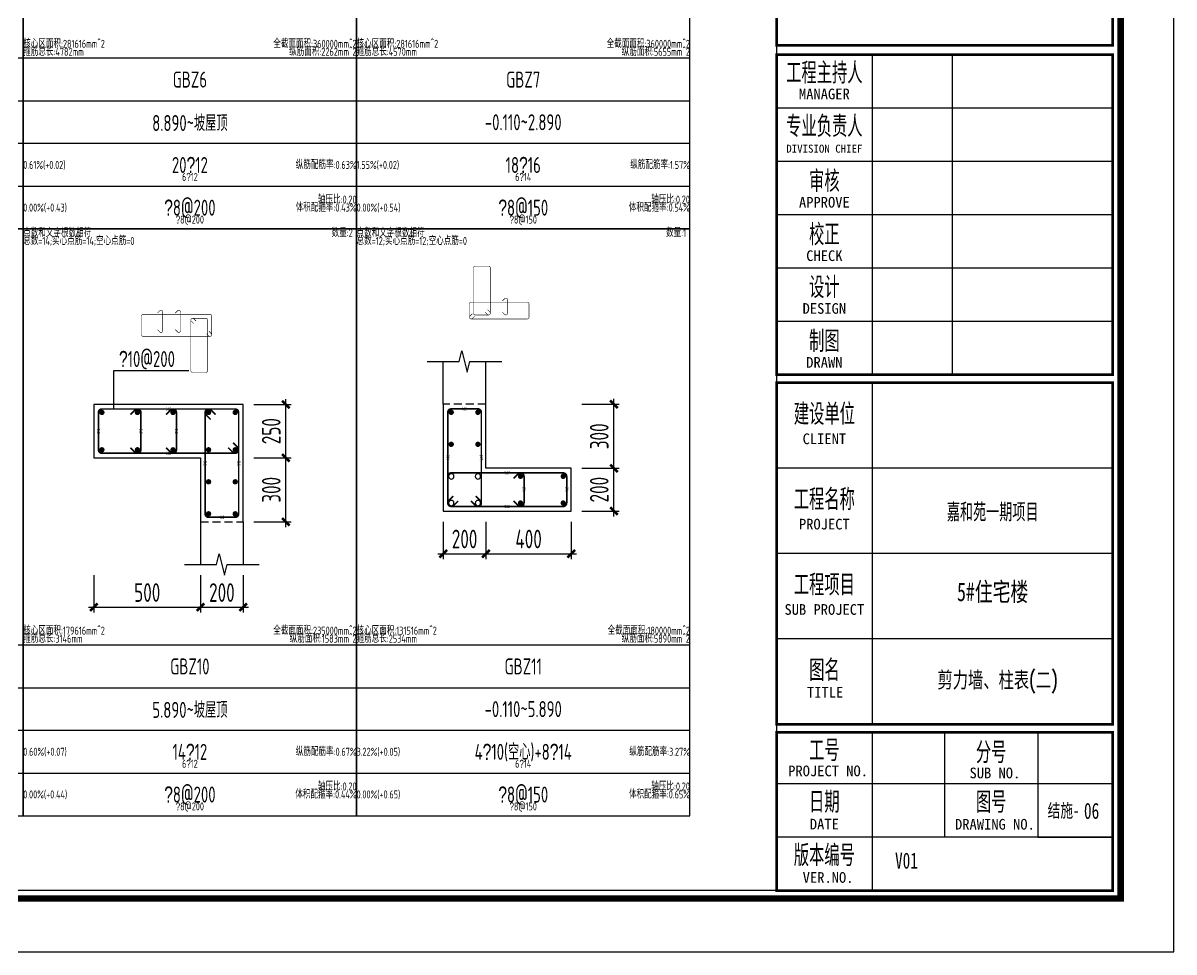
# Model space of a CAD drawing. Extents: x 154268 to 5133249, y -1832900 to 601179.
# Drawn here: x 590924 to 612504, y 541638 to 559051 of the extents above; entities that cross this region are included whole.
import ezdxf
from ezdxf.enums import TextEntityAlignment as Align

# ---------------------------------------------------------------- set-up
doc = ezdxf.new("R2010")
doc.units = 0
doc.header["$LTSCALE"] = 1000
doc.linetypes.add('DASHED', pattern=[0.75, 0.5, -0.25])
for name, color, linetype, plot in [('_TSZ_PLOT_MARK', 1, 'Continuous', False), ('墙柱归并数量', 8, 'Continuous', False), ('墙柱箍筋长度', 3, 'Continuous', False), ('墙柱配筋校核数据', 34, 'Continuous', False)]:
    doc.layers.add(name, color=color, linetype=linetype, plot=plot)
for name, color, linetype in [('A-ANNO-TITLE', 3, 'Continuous'), ('S-FLOOR-说明', 7, 'Continuous'), ('S-MOD-TXT', 7, 'Continuous'), ('TAB', 7, 'Continuous'), ('TAB_TEXT', 7, 'Continuous'), ('THIN', 7, 'Continuous'), ('WALL_DE', 7, 'Continuous'), ('WCOL_DE', 7, 'Continuous'), ('WCOL_DE_DIM', 3, 'Continuous'), ('WCOL_DE_REIND', 1, 'Continuous'), ('WCOL_DE_REINL', 1, 'Continuous'), ('墙单独标注', 1, 'Continuous'), ('楼号', 7, 'Continuous')]:
    doc.layers.add(name, color=color, linetype=linetype)
doc.styles.add('-宋体', font='', dxfattribs={"width": 0.8})
doc.styles.add('DD', font='romand__.ttf', dxfattribs={"width": 0.7, "bigfont": 'HZTXT.SHX'})
doc.styles.add('TSSD_Dimension', font='tssdeng.shx', dxfattribs={"width": 0.7, "bigfont": 'Hztxt.shx'})
doc.styles.add('TSSD_Label', font='tssdeng.shx', dxfattribs={"width": 0.7, "bigfont": 'hztxt.shx'})
doc.styles.get('-宋体').set_extended_font_data('SimSun')
doc.dimstyles.new('TSSD_25_100_WCOLU_DIM', dxfattribs={"dimtxt": 350, "dimasz": 100, "dimexe": 100, "dimexo": 200, "dimgap": 100, "dimtad": 1, "dimdec": 0, "dimlfac": 0.25, "dimzin": 0, "dimdsep": 46, "dimtxsty": 'TSSD_Dimension', "dimblk": 'ARCHTICK', "dimcen": 0, "dimdle": 100, "dimclrt": 7, "dimadec": 0, "dimazin": 0, "dimtfac": 1, "dimtdec": 0, "dimtix": 1, "dimtmove": 2, "dimatfit": 3, "dimfxl": 1, "dimtolj": 1, "dimtzin": 0, "dimarcsym": 0})

# ---------------------------------------------------------------- blocks, each defined once
blk = doc.blocks.new('_ArchTick')
at = {"color": 0, "linetype": 'ByBlock', "const_width": 0.5}
blk.add_lwpolyline([(-0.71, -0.71), (0.71, 0.71)], dxfattribs=at)
blk = doc.blocks.new('*D3278')
at = {"layer": 'Defpoints', "color": 0, "transparency": 16777216}
for p in [(601203, 550704), (602003, 550704), (601203, 549904)]:
    blk.add_point(p, dxfattribs=at)
at = {"layer": 'WCOL_DE_DIM', "color": 0, "lineweight": -2, "transparency": 16777216}
for p, q in [((602003, 549804), (602003, 550804)), ((601403, 550704), (602103, 550704)), ((601403, 549904), (602103, 549904))]:
    blk.add_line(p, q, dxfattribs=at)
at = {"layer": 'WCOL_DE_DIM', "color": 0, "lineweight": -2, "transparency": 16777216, "xscale": 100, "yscale": 100, "zscale": 100}
for p, rotation in [((602003, 550704), 90), ((602003, 549904), 270)]:
    blk.add_blockref('_ArchTick', p, dxfattribs=dict(at, rotation=rotation))
at = {"layer": 'WCOL_DE_DIM', "color": 7, "transparency": 16777216, "insert": (601728, 550304), "char_height": 350, "attachment_point": 5, "rotation": 90, "style": 'TSSD_Dimension'}
blk.add_mtext('\\A1;200', dxfattribs=at)
blk = doc.blocks.new('*D3279')
at = {"layer": 'Defpoints', "color": 0, "transparency": 16777216}
for p in [(601203, 551904), (602003, 551904), (601203, 550704)]:
    blk.add_point(p, dxfattribs=at)
at = {"layer": 'WCOL_DE_DIM', "color": 0, "lineweight": -2, "transparency": 16777216}
for p, q in [((602003, 550604), (602003, 552004)), ((601403, 551904), (602103, 551904)), ((601403, 550704), (602103, 550704))]:
    blk.add_line(p, q, dxfattribs=at)
at = {"layer": 'WCOL_DE_DIM', "color": 0, "lineweight": -2, "transparency": 16777216, "xscale": 100, "yscale": 100, "zscale": 100}
for p, rotation in [((602003, 551904), 90), ((602003, 550704), 270)]:
    blk.add_blockref('_ArchTick', p, dxfattribs=dict(at, rotation=rotation))
at = {"layer": 'WCOL_DE_DIM', "color": 7, "transparency": 16777216, "insert": (601728, 551304), "char_height": 350, "attachment_point": 5, "rotation": 90, "style": 'TSSD_Dimension'}
blk.add_mtext('\\A1;300', dxfattribs=at)
blk = doc.blocks.new('*D3280')
at = {"layer": 'Defpoints', "color": 0, "transparency": 16777216}
for p in [(598803, 549904), (599603, 549904), (599603, 549104)]:
    blk.add_point(p, dxfattribs=at)
at = {"layer": 'WCOL_DE_DIM', "color": 0, "lineweight": -2, "transparency": 16777216}
for p, q in [((598803, 549704), (598803, 549004)), ((599603, 549704), (599603, 549004)), ((598703, 549104), (599703, 549104))]:
    blk.add_line(p, q, dxfattribs=at)
at = {"layer": 'WCOL_DE_DIM', "color": 0, "lineweight": -2, "transparency": 16777216, "xscale": 100, "yscale": 100, "zscale": 100, "rotation": 180}
blk.add_blockref('_ArchTick', (598803, 549104), dxfattribs=at)
at = {"layer": 'WCOL_DE_DIM', "color": 0, "lineweight": -2, "transparency": 16777216, "xscale": 100, "yscale": 100, "zscale": 100}
blk.add_blockref('_ArchTick', (599603, 549104), dxfattribs=at)
at = {"layer": 'WCOL_DE_DIM', "color": 7, "transparency": 16777216, "insert": (599203, 549379), "char_height": 350, "attachment_point": 5, "style": 'TSSD_Dimension'}
blk.add_mtext('\\A1;200', dxfattribs=at)
blk = doc.blocks.new('*D3281')
at = {"layer": 'Defpoints', "color": 0, "transparency": 16777216}
for p in [(599603, 549904), (601203, 549904), (601203, 549104)]:
    blk.add_point(p, dxfattribs=at)
at = {"layer": 'WCOL_DE_DIM', "color": 0, "lineweight": -2, "transparency": 16777216}
for p, q in [((599603, 549704), (599603, 549004)), ((601203, 549704), (601203, 549004)), ((599503, 549104), (601303, 549104))]:
    blk.add_line(p, q, dxfattribs=at)
at = {"layer": 'WCOL_DE_DIM', "color": 0, "lineweight": -2, "transparency": 16777216, "xscale": 100, "yscale": 100, "zscale": 100, "rotation": 180}
blk.add_blockref('_ArchTick', (599603, 549104), dxfattribs=at)
at = {"layer": 'WCOL_DE_DIM', "color": 0, "lineweight": -2, "transparency": 16777216, "xscale": 100, "yscale": 100, "zscale": 100}
blk.add_blockref('_ArchTick', (601203, 549104), dxfattribs=at)
at = {"layer": 'WCOL_DE_DIM', "color": 7, "transparency": 16777216, "insert": (600403, 549379), "char_height": 350, "attachment_point": 5, "style": 'TSSD_Dimension'}
blk.add_mtext('\\A1;400', dxfattribs=at)
blk = doc.blocks.new('*D3492')
at = {"layer": 'Defpoints', "color": 0, "transparency": 16777216}
for p in [(595053, 550901), (595853, 550901), (595053, 549701)]:
    blk.add_point(p, dxfattribs=at)
at = {"layer": 'WCOL_DE_DIM', "color": 0, "lineweight": -2, "transparency": 16777216}
for p, q in [((595853, 549601), (595853, 551001)), ((595253, 550901), (595953, 550901)), ((595253, 549701), (595953, 549701))]:
    blk.add_line(p, q, dxfattribs=at)
at = {"layer": 'WCOL_DE_DIM', "color": 0, "lineweight": -2, "transparency": 16777216, "xscale": 100, "yscale": 100, "zscale": 100}
for p, rotation in [((595853, 550901), 90), ((595853, 549701), 270)]:
    blk.add_blockref('_ArchTick', p, dxfattribs=dict(at, rotation=rotation))
at = {"layer": 'WCOL_DE_DIM', "color": 7, "transparency": 16777216, "insert": (595578, 550301), "char_height": 350, "attachment_point": 5, "rotation": 90, "style": 'TSSD_Dimension'}
blk.add_mtext('\\A1;300', dxfattribs=at)
blk = doc.blocks.new('*D3493')
at = {"layer": 'Defpoints', "color": 0, "transparency": 16777216}
for p in [(595053, 551901), (595853, 551901), (595053, 550901)]:
    blk.add_point(p, dxfattribs=at)
at = {"layer": 'WCOL_DE_DIM', "color": 0, "lineweight": -2, "transparency": 16777216}
for p, q in [((595253, 551901), (595953, 551901)), ((595853, 550801), (595853, 552001)), ((595253, 550901), (595953, 550901))]:
    blk.add_line(p, q, dxfattribs=at)
at = {"layer": 'WCOL_DE_DIM', "color": 0, "lineweight": -2, "transparency": 16777216, "xscale": 100, "yscale": 100, "zscale": 100}
for p, rotation in [((595853, 551901), 90), ((595853, 550901), 270)]:
    blk.add_blockref('_ArchTick', p, dxfattribs=dict(at, rotation=rotation))
at = {"layer": 'WCOL_DE_DIM', "color": 7, "transparency": 16777216, "insert": (595578, 551401), "char_height": 350, "attachment_point": 5, "rotation": 90, "style": 'TSSD_Dimension'}
blk.add_mtext('\\A1;250', dxfattribs=at)
blk = doc.blocks.new('*D3494')
at = {"layer": 'Defpoints', "color": 0, "transparency": 16777216}
for p in [(592253, 548901), (594253, 548901), (594253, 548101)]:
    blk.add_point(p, dxfattribs=at)
at = {"layer": 'WCOL_DE_DIM', "color": 0, "lineweight": -2, "transparency": 16777216}
for p, q in [((592253, 548701), (592253, 548001)), ((594253, 548701), (594253, 548001)), ((592153, 548101), (594353, 548101))]:
    blk.add_line(p, q, dxfattribs=at)
at = {"layer": 'WCOL_DE_DIM', "color": 0, "lineweight": -2, "transparency": 16777216, "xscale": 100, "yscale": 100, "zscale": 100, "rotation": 180}
blk.add_blockref('_ArchTick', (592253, 548101), dxfattribs=at)
at = {"layer": 'WCOL_DE_DIM', "color": 0, "lineweight": -2, "transparency": 16777216, "xscale": 100, "yscale": 100, "zscale": 100}
blk.add_blockref('_ArchTick', (594253, 548101), dxfattribs=at)
at = {"layer": 'WCOL_DE_DIM', "color": 7, "transparency": 16777216, "insert": (593253, 548376), "char_height": 350, "attachment_point": 5, "style": 'TSSD_Dimension'}
blk.add_mtext('\\A1;500', dxfattribs=at)
blk = doc.blocks.new('*D3495')
at = {"layer": 'Defpoints', "color": 0, "transparency": 16777216}
for p in [(594253, 548901), (595053, 548901), (595053, 548101)]:
    blk.add_point(p, dxfattribs=at)
at = {"layer": 'WCOL_DE_DIM', "color": 0, "lineweight": -2, "transparency": 16777216}
for p, q in [((594253, 548701), (594253, 548001)), ((595053, 548701), (595053, 548001)), ((594153, 548101), (595153, 548101))]:
    blk.add_line(p, q, dxfattribs=at)
at = {"layer": 'WCOL_DE_DIM', "color": 0, "lineweight": -2, "transparency": 16777216, "xscale": 100, "yscale": 100, "zscale": 100, "rotation": 180}
blk.add_blockref('_ArchTick', (594253, 548101), dxfattribs=at)
at = {"layer": 'WCOL_DE_DIM', "color": 0, "lineweight": -2, "transparency": 16777216, "xscale": 100, "yscale": 100, "zscale": 100}
blk.add_blockref('_ArchTick', (595053, 548101), dxfattribs=at)
at = {"layer": 'WCOL_DE_DIM', "color": 7, "transparency": 16777216, "insert": (594653, 548376), "char_height": 350, "attachment_point": 5, "style": 'TSSD_Dimension'}
blk.add_mtext('\\A1;200', dxfattribs=at)

msp = doc.modelspace()

# ---------------------------------------------------------------- linework, layer by layer
at = {"layer": '_TSZ_PLOT_MARK'}
for points in [[(528403.6, 541638.3), (612503.6, 541638.3), (612503.6, 601038.3), (528403.6, 601038.3)], [(606843.2, 545907.5), (611353.6, 545907.5), (611353.6, 547507.5), (606843.2, 547507.5)], [(609948.6, 543788.3), (611353.6, 543788.3), (611353.6, 544788.3), (609948.6, 544788.3)]]:
    msp.add_lwpolyline(points, close=True, dxfattribs=at)
at = {"layer": 'A-ANNO-TITLE'}
for p, q in [((606843.2, 558457.5), (606843.2, 552457.5)), ((608343.2, 558457.5), (608343.2, 552457.5)), ((611353.6, 557457.5), (605053.6, 557457.5)), ((611353.6, 556457.5), (605053.6, 556457.5)), ((611353.6, 555457.5), (605053.6, 555457.5)), ((611353.6, 554457.5), (605053.6, 554457.5)), ((611353.6, 553457.5), (605053.6, 553457.5)), ((606843.2, 552307.5), (606843.2, 545907.5)), ((611353.6, 550707.5), (605053.6, 550707.5)), ((611353.6, 549107.5), (605053.6, 549107.5)), ((611353.6, 547507.5), (605053.6, 547507.5)), ((606843.2, 545757.5), (606843.2, 542788.3)), ((608203.6, 545757.5), (608203.6, 543788.3)), ((609948.6, 545757.5), (609948.6, 543788.3)), ((611353.6, 544788.3), (605053.6, 544788.3)), ((611353.6, 543788.3), (605053.6, 543788.3))]:
    msp.add_line(p, q, dxfattribs=at)
msp.add_lwpolyline([(528403.6, 541638.3), (612503.6, 541638.3), (612503.6, 601038.3), (528403.6, 601038.3)], close=True, dxfattribs=at)
for points, const_width in [([(530903.6, 542638.3), (611503.6, 542638.3), (611503.6, 600038.3), (530903.6, 600038.3)], 120), ([(605053.6, 562732.4), (605053.6, 558632.4), (611353.6, 558632.4), (611353.6, 562732.4)], 50), ([(605053.6, 558457.5), (605053.6, 552457.5), (611353.6, 552457.5), (611353.6, 558457.5)], 50), ([(605053.6, 558457.5), (605053.6, 552457.5), (611353.6, 552457.5), (611353.6, 558457.5)], 50), ([(605053.6, 552307.5), (605053.6, 545907.5), (611353.6, 545907.5), (611353.6, 552307.5)], 50), ([(605053.6, 545757.5), (605053.6, 542788.3), (611353.6, 542788.3), (611353.6, 545757.5)], 50)]:
    msp.add_lwpolyline(points, close=True, dxfattribs=dict(at, const_width=const_width))
msp.add_point((611503.6, 542638.3), dxfattribs=at)
msp.add_point((611503.6, 542638.3), dxfattribs=at)
at = {"layer": 'Defpoints', "linetype": 'Continuous'}
msp.add_lwpolyline([(530903.6, 600038.3), (605053.6, 600038.3), (605053.6, 542788.3), (530903.6, 542788.3)], close=True, dxfattribs=at)
at = {"layer": 'TAB'}
for points in [[(584677.7, 555191.3), (590927.7, 555191.3), (590927.7, 566191.3), (584677.7, 566191.3), (584677.7, 555191.3), (584677.7, 555991.3), (590927.7, 555991.3), (590927.7, 556791.3), (584677.7, 556791.3), (584677.7, 557591.3), (590927.7, 557591.3), (590927.7, 558391.3), (584677.7, 558391.3)], [(590927.7, 555191.3), (597177.7, 555191.3), (597177.7, 566191.3), (590927.7, 566191.3), (590927.7, 555191.3), (590927.7, 555991.3), (597177.7, 555991.3), (597177.7, 556791.3), (590927.7, 556791.3), (590927.7, 557591.3), (597177.7, 557591.3), (597177.7, 558391.3), (590927.7, 558391.3)], [(597177.7, 555191.3), (603427.7, 555191.3), (603427.7, 566191.3), (597177.7, 566191.3), (597177.7, 555191.3), (597177.7, 555991.3), (603427.7, 555991.3), (603427.7, 556791.3), (597177.7, 556791.3), (597177.7, 557591.3), (603427.7, 557591.3), (603427.7, 558391.3), (597177.7, 558391.3)], [(584677.7, 544191.3), (590927.7, 544191.3), (590927.7, 555191.3), (584677.7, 555191.3), (584677.7, 544191.3), (584677.7, 544991.3), (590927.7, 544991.3), (590927.7, 545791.3), (584677.7, 545791.3), (584677.7, 546591.3), (590927.7, 546591.3), (590927.7, 547391.3), (584677.7, 547391.3)], [(590927.7, 544191.3), (597177.7, 544191.3), (597177.7, 555191.3), (590927.7, 555191.3), (590927.7, 544191.3), (590927.7, 544991.3), (597177.7, 544991.3), (597177.7, 545791.3), (590927.7, 545791.3), (590927.7, 546591.3), (597177.7, 546591.3), (597177.7, 547391.3), (590927.7, 547391.3)], [(597177.7, 544191.3), (603427.7, 544191.3), (603427.7, 555191.3), (597177.7, 555191.3), (597177.7, 544191.3), (597177.7, 544991.3), (603427.7, 544991.3), (603427.7, 545791.3), (597177.7, 545791.3), (597177.7, 546591.3), (603427.7, 546591.3), (603427.7, 547391.3), (597177.7, 547391.3)]]:
    msp.add_lwpolyline(points, dxfattribs=at)
at = {"layer": 'THIN'}
for points in [[(598502.7, 552703.8), (599102.7, 552703.8), (599152.7, 552903.8), (599252.7, 552503.8), (599302.7, 552703.8), (599902.7, 552703.8)], [(593952.7, 548901.3), (594552.7, 548901.3), (594602.7, 549101.3), (594702.7, 548701.3), (594752.7, 548901.3), (595352.7, 548901.3)]]:
    msp.add_lwpolyline(points, dxfattribs=at)
at = {"layer": 'WALL_DE'}
for p, q in [((598802.7, 551903.8), (598802.7, 552703.8)), ((599602.7, 551903.8), (599602.7, 552703.8)), ((595052.7, 551901.3), (592252.7, 551901.3)), ((592252.7, 551901.3), (592252.7, 550901.3)), ((595052.7, 549701.3), (595052.7, 551901.3)), ((598802.7, 551903.8), (598802.7, 549903.8)), ((599602.7, 550703.8), (599602.7, 551903.8)), ((592252.7, 550901.3), (594252.7, 550901.3)), ((594252.7, 550901.3), (594252.7, 549701.3)), ((601202.7, 550703.8), (599602.7, 550703.8)), ((601202.7, 549903.8), (601202.7, 550703.8)), ((598802.7, 549903.8), (601202.7, 549903.8)), ((594252.7, 549701.3), (594252.7, 548901.3)), ((595052.7, 549701.3), (595052.7, 548901.3))]:
    msp.add_line(p, q, dxfattribs=at)
at = {"layer": 'WCOL_DE', "linetype": 'DASHED', "ltscale": 0.3}
for points in [[(592252.7, 550901.3), (594252.7, 550901.3), (594252.7, 549701.3), (595052.7, 549701.3), (595052.7, 551901.3), (592252.7, 551901.3)], [(598802.7, 549903.8), (601202.7, 549903.8), (601202.7, 550703.8), (599602.7, 550703.8), (599602.7, 551903.8), (598802.7, 551903.8)]]:
    msp.add_lwpolyline(points, close=True, dxfattribs=at)
at = {"layer": 'WCOL_DE_REIND', "const_width": 50}
for points in [[(592402.7, 551726.3, 1), (592402.7, 551776.3, 1), (592402.7, 551726.3, 1)], [(593069.4, 551726.3, 1), (593069.4, 551776.3, 1), (593069.4, 551726.3, 1)], [(593736, 551726.3, 1), (593736, 551776.3, 1), (593736, 551726.3, 1)], [(594402.7, 551726.3, 1), (594402.7, 551776.3, 1), (594402.7, 551726.3, 1)], [(594902.7, 551726.3, 1), (594902.7, 551776.3, 1), (594902.7, 551726.3, 1)], [(598952.7, 551728.8, 1), (598952.7, 551778.8, 1), (598952.7, 551728.8, 1)], [(599452.7, 551728.8, 1), (599452.7, 551778.8, 1), (599452.7, 551728.8, 1)], [(598952.7, 551128.8, 1), (598952.7, 551178.8, 1), (598952.7, 551128.8, 1)], [(599452.7, 551128.8, 1), (599452.7, 551178.8, 1), (599452.7, 551128.8, 1)], [(592402.7, 551026.3, 1), (592402.7, 551076.3, 1), (592402.7, 551026.3, 1)], [(593069.4, 551026.3, 1), (593069.4, 551076.3, 1), (593069.4, 551026.3, 1)], [(593736, 551026.3, 1), (593736, 551076.3, 1), (593736, 551026.3, 1)], [(594402.7, 551026.3, 1), (594402.7, 551076.3, 1), (594402.7, 551026.3, 1)], [(594902.7, 551026.3, 1), (594902.7, 551076.3, 1), (594902.7, 551026.3, 1)], [(594402.7, 550426.3, 1), (594402.7, 550476.3, 1), (594402.7, 550426.3, 1)], [(594902.7, 550426.3, 1), (594902.7, 550476.3, 1), (594902.7, 550426.3, 1)], [(600252.7, 550528.8, 1), (600252.7, 550578.8, 1), (600252.7, 550528.8, 1)], [(601052.7, 550528.8, 1), (601052.7, 550578.8, 1), (601052.7, 550528.8, 1)], [(600252.7, 550028.8, 1), (600252.7, 550078.8, 1), (600252.7, 550028.8, 1)], [(601052.7, 550028.8, 1), (601052.7, 550078.8, 1), (601052.7, 550028.8, 1)], [(594402.7, 549826.3, 1), (594402.7, 549876.3, 1), (594402.7, 549826.3, 1)], [(594902.7, 549826.3, 1), (594902.7, 549876.3, 1), (594902.7, 549826.3, 1)]]:
    msp.add_lwpolyline(points, format="xyb", dxfattribs=at)
at = {"layer": 'WCOL_DE_REIND'}
for points in [[(598952.7, 550503.8, 1), (598952.7, 550603.8, 1), (598952.7, 550503.8, 1)], [(599452.7, 550503.8, 1), (599452.7, 550603.8, 1), (599452.7, 550503.8, 1)], [(598952.7, 550003.8, 1), (598952.7, 550103.8, 1), (598952.7, 550003.8, 1)], [(599452.7, 550003.8, 1), (599452.7, 550103.8, 1), (599452.7, 550003.8, 1)]]:
    msp.add_lwpolyline(points, format="xyb", dxfattribs=at)
at = {"layer": 'WCOL_DE_REINL'}
for points, const_width in [([(599633.3, 553676.7), (599675.7, 553634.3, -0.6681786), (599652.7, 553578.8), (599402.7, 553578.8, -0.4142136), (599370.2, 553611.3), (599370.2, 554461.3, -0.4142136), (599402.7, 554493.8), (599652.7, 554493.8, -0.4142136), (599685.2, 554461.3), (599685.2, 553611.3, -0.6681786), (599629.7, 553588.3), (599587.3, 553630.8)], 10), ([(599393.1, 553555.8), (599350.7, 553513.3, -0.6681786), (599295.2, 553536.3), (599295.2, 553786.3, -0.4142136), (599327.7, 553818.8), (600377.7, 553818.8, -0.4142136), (600410.2, 553786.3), (600410.2, 553536.3, -0.4142136), (600377.7, 553503.8), (599327.7, 553503.8, -0.6681786), (599304.7, 553559.3), (599347.1, 553601.7)], 10), ([(599912.3, 553630.8), (599954.7, 553588.3, 0.6681786), (600010.2, 553611.3), (600010.2, 553861.3, 0.6681786), (599954.7, 553884.3), (599912.3, 553841.9)], 10), ([(594408.3, 553274.2), (594450.7, 553231.8, -0.6681786), (594427.7, 553176.3), (593177.7, 553176.3, -0.4142136), (593145.2, 553208.8), (593145.2, 553558.8, -0.4142136), (593177.7, 553591.3), (594427.7, 553591.3, -0.4142136), (594460.2, 553558.8), (594460.2, 553208.8, -0.6681786), (594404.7, 553185.8), (594362.3, 553228.3)], 10), ([(593445.6, 553303.3), (593488.1, 553260.8, 0.6681786), (593543.5, 553283.8), (593543.5, 553633.8, 0.6681786), (593488.1, 553656.8), (593445.6, 553614.4)], 10), ([(593779, 553303.3), (593821.4, 553260.8, 0.6681786), (593876.9, 553283.8), (593876.9, 553633.8, 0.6681786), (593821.4, 553656.8), (593779, 553614.4)], 10), ([(594122.1, 553418.4), (594079.7, 553460.8, -0.6681786), (594102.7, 553516.3), (594352.7, 553516.3, -0.4142136), (594385.2, 553483.8), (594385.2, 552533.8, -0.4142136), (594352.7, 552501.3), (594102.7, 552501.3, -0.4142136), (594070.2, 552533.8), (594070.2, 553483.8, -0.6681786), (594125.7, 553506.8), (594168.1, 553464.4)], 10), ([(594863.8, 551182.1), (594948.7, 551097.3, -0.6681786), (594902.7, 550986.3), (592402.7, 550986.3, -0.4142136), (592337.7, 551051.3), (592337.7, 551751.3, -0.4142136), (592402.7, 551816.3), (594902.7, 551816.3, -0.4142136), (594967.7, 551751.3), (594967.7, 551051.3, -0.6681786), (594856.7, 551005.4), (594771.9, 551090.2)], 30), ([(594441.6, 551620.5), (594356.7, 551705.4, -0.6681786), (594402.7, 551816.3), (594902.7, 551816.3, -0.4142136), (594967.7, 551751.3), (594967.7, 549851.3, -0.4142136), (594902.7, 549786.3), (594402.7, 549786.3, -0.4142136), (594337.7, 549851.3), (594337.7, 551751.3, -0.6681786), (594448.7, 551797.3), (594533.5, 551712.4)], 30), ([(599413.8, 550184.6), (599498.7, 550099.8, -0.6681786), (599452.7, 549988.8), (598952.7, 549988.8, -0.4142136), (598887.7, 550053.8), (598887.7, 551753.8, -0.4142136), (598952.7, 551818.8), (599452.7, 551818.8, -0.4142136), (599517.7, 551753.8), (599517.7, 550053.8, -0.6681786), (599406.7, 550007.9), (599321.9, 550092.7)], 30), ([(599083.5, 550092.7), (598998.7, 550007.9, -0.6681786), (598887.7, 550053.8), (598887.7, 550553.8, -0.4142136), (598952.7, 550618.8), (601052.7, 550618.8, -0.4142136), (601117.7, 550553.8), (601117.7, 550053.8, -0.4142136), (601052.7, 549988.8), (598952.7, 549988.8, -0.6681786), (598906.7, 550099.8), (598991.6, 550184.6)], 30)]:
    msp.add_lwpolyline(points, format="xyb", dxfattribs=dict(at, const_width=const_width))
at = {"layer": 'WCOL_DE_REINL', "color": 6, "const_width": 30}
for points in [[(592938.6, 551090.2), (593023.4, 551005.4, 0.6681786), (593134.4, 551051.3), (593134.4, 551751.3, 0.6681786), (593023.4, 551797.3), (592938.6, 551712.4)], [(593605.2, 551090.2), (593690.1, 551005.4, 0.6681786), (593801, 551051.3), (593801, 551751.3, 0.6681786), (593690.1, 551797.3), (593605.2, 551712.4)], [(600121.9, 550092.7), (600206.7, 550007.9, 0.6681786), (600317.7, 550053.8), (600317.7, 550553.8, 0.6681786), (600206.7, 550599.8), (600121.9, 550514.9)]]:
    msp.add_lwpolyline(points, format="xyb", dxfattribs=at)
at = {"layer": '墙单独标注'}
msp.add_line((592617.8, 552529.8), (592617.8, 551816.3), dxfattribs=at)
msp.add_lwpolyline([(594035.9, 552529.8), (592617.8, 552529.8)], dxfattribs=at)

# ---------------------------------------------------------------- texts
at = {"layer": 'A-ANNO-TITLE', "style": '-宋体', "width": 0.6}
for s, p in [('工程主持人', (605948.4, 557953.7)), ('专业负责人', (605948.4, 556953.7)), ('审核', (605948.4, 555923.7)), ('校正', (605948.4, 554922.6)), ('设计', (605948.4, 553933.6)), ('制图', (605948.4, 552922.6)), ('建设单位', (605948.4, 551557.5)), ('工程名称', (605948.4, 549957.5)), ('工程项目', (605948.4, 548357.5)), ('图名', (605950.7, 546757.5)), ('工号', (605948.4, 545253.3)), ('分号', (609076.1, 545214.6)), ('日期', (605948.4, 544286.6)), ('图号', (609076.1, 544284.1)), ('版本编号', (605948.4, 543286.6))]:
    msp.add_text(s, height=350, dxfattribs=at).set_placement(p, align=Align.CENTER)
at = {"layer": 'A-ANNO-TITLE', "style": '-宋体'}
for s, height, p in [('MANAGER', 200, (605948.4, 557620.7)), ('DIVISION CHIEF', 150, (605948.4, 556620.7)), ('APPROVE', 200, (605948.4, 555590.7)), ('CHECK', 200, (605948.4, 554589.7)), ('DESIGN', 200, (605948.4, 553600.7)), ('DRAWN', 200, (605948.4, 552589.7)), ('CLIENT', 200, (605948.4, 551158)), ('PROJECT', 200, (605948.4, 549558)), ('SUB PROJECT', 200, (605948.4, 547958)), ('TITLE', 200, (605962.7, 546405.7)), ('PROJECT NO.', 200, (606018.4, 544932.3)), ('SUB NO.', 200, (609146.1, 544893.6)), ('DATE', 200, (605948.4, 543934.9)), ('DRAWING NO.', 200, (609146.1, 543932.3)), ('VER.NO.', 200, (606018.4, 542934.9))]:
    msp.add_text(s, height=height, dxfattribs=at).set_placement(p, align=Align.CENTER)
at = {"layer": 'S-FLOOR-说明', "style": '-宋体', "width": 0.6}
msp.add_text('嘉和苑一期项目', height=300, dxfattribs=at).set_placement((609105.1, 549742.3), align=Align.CENTER)
at = {"layer": 'S-FLOOR-说明', "color": 2, "style": '-宋体', "width": 0.7}
for s, height, p in [('结施-', 250, (610432.6, 544164)), ('V01', 300, (607488.2, 543200.8))]:
    msp.add_text(s, height=height, dxfattribs=at).set_placement(p, align=Align.CENTER)
at = {"layer": 'S-MOD-TXT', "color": 1, "style": 'DD', "width": 0.7}
msp.add_text('剪力墙、柱表(二)', height=300, dxfattribs=at).set_placement((609197.7, 546739.3), align=Align.MIDDLE_CENTER)
at = {"layer": 'S-MOD-TXT', "color": 1, "style": '-宋体', "width": 0.7}
msp.add_text('06', height=300, dxfattribs=at).set_placement((610816, 544133.6))
at = {"layer": 'TAB_TEXT', "style": 'TSSD_Label', "width": 0.7}
for s, p in [('GBZ6', (594052.7, 557991.3)), ('GBZ7', (600302.7, 557991.3)), ('8.890~坡屋顶', (594052.7, 557191.3)), ('-0.110~2.890', (600302.7, 557191.3)), ('20\ue53212', (594052.7, 556391.3)), ('18\ue53216', (600302.7, 556391.3)), ('\ue5328@200', (594052.7, 555591.3)), ('\ue5328@150', (600302.7, 555591.3)), ('GBZ10', (594052.7, 546991.3)), ('GBZ11', (600302.7, 546991.3)), ('5.890~坡屋顶', (594052.7, 546191.3)), ('-0.110~5.890', (600302.7, 546191.3)), ('14\ue53212', (594052.7, 545391.3)), ('4\ue53210(空心)+8\ue53214', (600302.7, 545391.3)), ('\ue5328@200', (594052.7, 544591.3)), ('\ue5328@150', (600302.7, 544591.3))]:
    msp.add_text(s, height=300, dxfattribs=at).set_placement(p, align=Align.MIDDLE)
at = {"layer": '墙单独标注', "style": 'TSSD_Label', "width": 0.7}
msp.add_text('\ue53210@200', height=300, dxfattribs=at).set_placement((593247.8, 552754.7), align=Align.MIDDLE)
at = {"layer": '墙柱归并数量', "style": 'TSSD_Label', "width": 0.7}
for s, p in [('数量:2 ', (597177.7, 555191.3)), ('数量:1 ', (603427.7, 555191.3))]:
    msp.add_text(s, height=150, dxfattribs=at).set_placement(p, align=Align.TOP_RIGHT)
at = {"layer": '墙柱箍筋长度', "style": 'TSSD_Label', "width": 0.7}
for s, p in [('662', (593652.7, 551816.3)), ('162', (599202.7, 551818.8)), ('662', (593652.7, 550986.3)), ('562', (600002.7, 550618.8)), ('562', (600002.7, 549988.8)), ('162', (594652.7, 549786.3))]:
    msp.add_text(s, height=60, dxfattribs=at).set_placement(p, align=Align.MIDDLE_CENTER)
for s, p in [('212', (592337.7, 551401.3)), ('212', (593134.4, 551401.3)), ('212', (593801, 551401.3)), ('462', (598887.7, 550903.8)), ('462', (599517.7, 550903.8)), ('512', (594337.7, 550801.3)), ('512', (594967.7, 550801.3)), ('162', (600317.7, 550303.8)), ('162', (601117.7, 550303.8))]:
    msp.add_text(s, height=60, rotation=90, dxfattribs=at).set_placement(p, align=Align.MIDDLE_CENTER)
at = {"layer": '墙柱配筋校核数据', "style": 'TSSD_Label', "width": 0.7}
for s, p in [('核心区面积:281616mm^ 2', (590927.7, 558541.3)), ('核心区面积:281616mm^ 2', (597177.7, 558541.3)), ('箍筋总长:4782mm', (590927.7, 558391.3)), ('箍筋总长:4570mm', (597177.7, 558391.3)), ('核心区面积:179616mm^ 2', (590927.7, 547541.3)), ('核心区面积:131516mm^ 2', (597177.7, 547541.3)), ('箍筋总长:3146mm', (590927.7, 547391.3)), ('箍筋总长:2534mm', (597177.7, 547391.3))]:
    msp.add_text(s, height=150, dxfattribs=at).set_placement(p, align=Align.BOTTOM_LEFT)
for s, p in [('全截面面积:360000mm^ 2', (597177.7, 558541.3)), ('全截面面积:360000mm^ 2', (603427.7, 558541.3)), ('纵筋面积:2262mm^ 2', (597177.7, 558391.3)), ('纵筋面积:5655mm^ 2', (603427.7, 558391.3)), ('全截面面积:235000mm^ 2', (597177.7, 547541.3)), ('全截面面积:180000mm^ 2', (603427.7, 547541.3)), ('纵筋面积:1583mm^ 2', (597177.7, 547391.3)), ('纵筋面积:5890mm^ 2', (603427.7, 547391.3))]:
    msp.add_text(s, height=150, dxfattribs=at).set_placement(p, align=Align.BOTTOM_RIGHT)
for s, p in [('0.61%(+0.02)', (590927.7, 556391.3)), ('1.55%(+0.02)', (597177.7, 556391.3)), ('0.00%(+0.43)', (590927.7, 555591.3)), ('0.00%(+0.54)', (597177.7, 555591.3)), ('0.60%(+0.07)', (590927.7, 545391.3)), ('3.22%(+0.05)', (597177.7, 545391.3)), ('0.00%(+0.44)', (590927.7, 544591.3)), ('0.00%(+0.65)', (597177.7, 544591.3))]:
    msp.add_text(s, height=150, dxfattribs=at).set_placement(p, align=Align.MIDDLE_LEFT)
for s, p in [('纵筋配筋率:0.63%', (597177.7, 556391.3)), ('纵筋配筋率:1.57%', (603427.7, 556391.3)), ('体积配箍率:0.43%', (597177.7, 555591.3)), ('轴压比:0.20', (597177.7, 555741.3)), ('体积配箍率:0.54%', (603427.7, 555591.3)), ('轴压比:0.20', (603427.7, 555741.3)), ('纵筋配筋率:0.67%', (597177.7, 545391.3)), ('纵筋配筋率:3.27%', (603427.7, 545391.3)), ('体积配箍率:0.44%', (597177.7, 544591.3)), ('轴压比:0.20', (597177.7, 544741.3)), ('体积配箍率:0.65%', (603427.7, 544591.3)), ('轴压比:0.20', (603427.7, 544741.3))]:
    msp.add_text(s, height=150, dxfattribs=at).set_placement(p, align=Align.MIDDLE_RIGHT)
for s, p in [('6\ue53212', (594052.7, 556166.3)), ('6\ue53214', (600302.7, 556166.3)), ('\ue5328@200', (594052.7, 555366.3)), ('\ue5328@150', (600302.7, 555366.3)), ('6\ue53212', (594052.7, 545166.3)), ('6\ue53214', (600302.7, 545166.3)), ('\ue5328@200', (594052.7, 544366.3)), ('\ue5328@150', (600302.7, 544366.3))]:
    msp.add_text(s, height=150, dxfattribs=at).set_placement(p, align=Align.MIDDLE_CENTER)
for s, p in [('点数和文字根数相符', (590927.7, 555191.3)), ('总数=14;实心点筋=14;空心点筋=0', (590927.7, 555041.3)), ('点数和文字根数相符', (597177.7, 555191.3)), ('总数=12;实心点筋=12;空心点筋=0', (597177.7, 555041.3))]:
    msp.add_text(s, height=150, dxfattribs=at).set_placement(p, align=Align.TOP_LEFT)
at = {"layer": '楼号', "style": '-宋体', "width": 0.7}
msp.add_text('5#住宅楼', height=350, dxfattribs=at).set_placement((609104, 548214.4), align=Align.CENTER)

# ---------------------------------------------------------------- dimensions: what is measured, and where the dimension line sits
at = {"layer": 'WCOL_DE_DIM'}
for base, p1, p2, picture, middle in [((602002.7, 551903.8), (601202.7, 550703.8), (601202.7, 551903.8), '*D3279', (601727.7, 551303.8)), ((595852.7, 551901.3), (595052.7, 550901.3), (595052.7, 551901.3), '*D3493', (595577.7, 551401.3)), ((595852.7, 550901.3), (595052.7, 549701.3), (595052.7, 550901.3), '*D3492', (595577.7, 550301.3)), ((602002.7, 550703.8), (601202.7, 549903.8), (601202.7, 550703.8), '*D3278', (601727.7, 550303.8))]:
    dim = msp.add_linear_dim(base=base, p1=p1, p2=p2, angle=90, dimstyle='TSSD_25_100_WCOLU_DIM', dxfattribs=at)
    dim.commit()
    dim.dimension.update_dxf_attribs({"geometry": picture, "text_midpoint": middle})
for base, p1, p2, picture, middle in [((599602.7, 549103.8), (598802.7, 549903.8), (599602.7, 549903.8), '*D3280', (599202.7, 549378.8)), ((601202.7, 549103.8), (599602.7, 549903.8), (601202.7, 549903.8), '*D3281', (600402.7, 549378.8)), ((594252.7, 548101.3), (592252.7, 548901.3), (594252.7, 548901.3), '*D3494', (593252.7, 548376.3)), ((595052.7, 548101.3), (594252.7, 548901.3), (595052.7, 548901.3), '*D3495', (594652.7, 548376.3))]:
    dim = msp.add_linear_dim(base=base, p1=p1, p2=p2, dimstyle='TSSD_25_100_WCOLU_DIM', dxfattribs=at)
    dim.commit()
    dim.dimension.update_dxf_attribs({"geometry": picture, "text_midpoint": middle})

doc.saveas('drawing.dxf')
